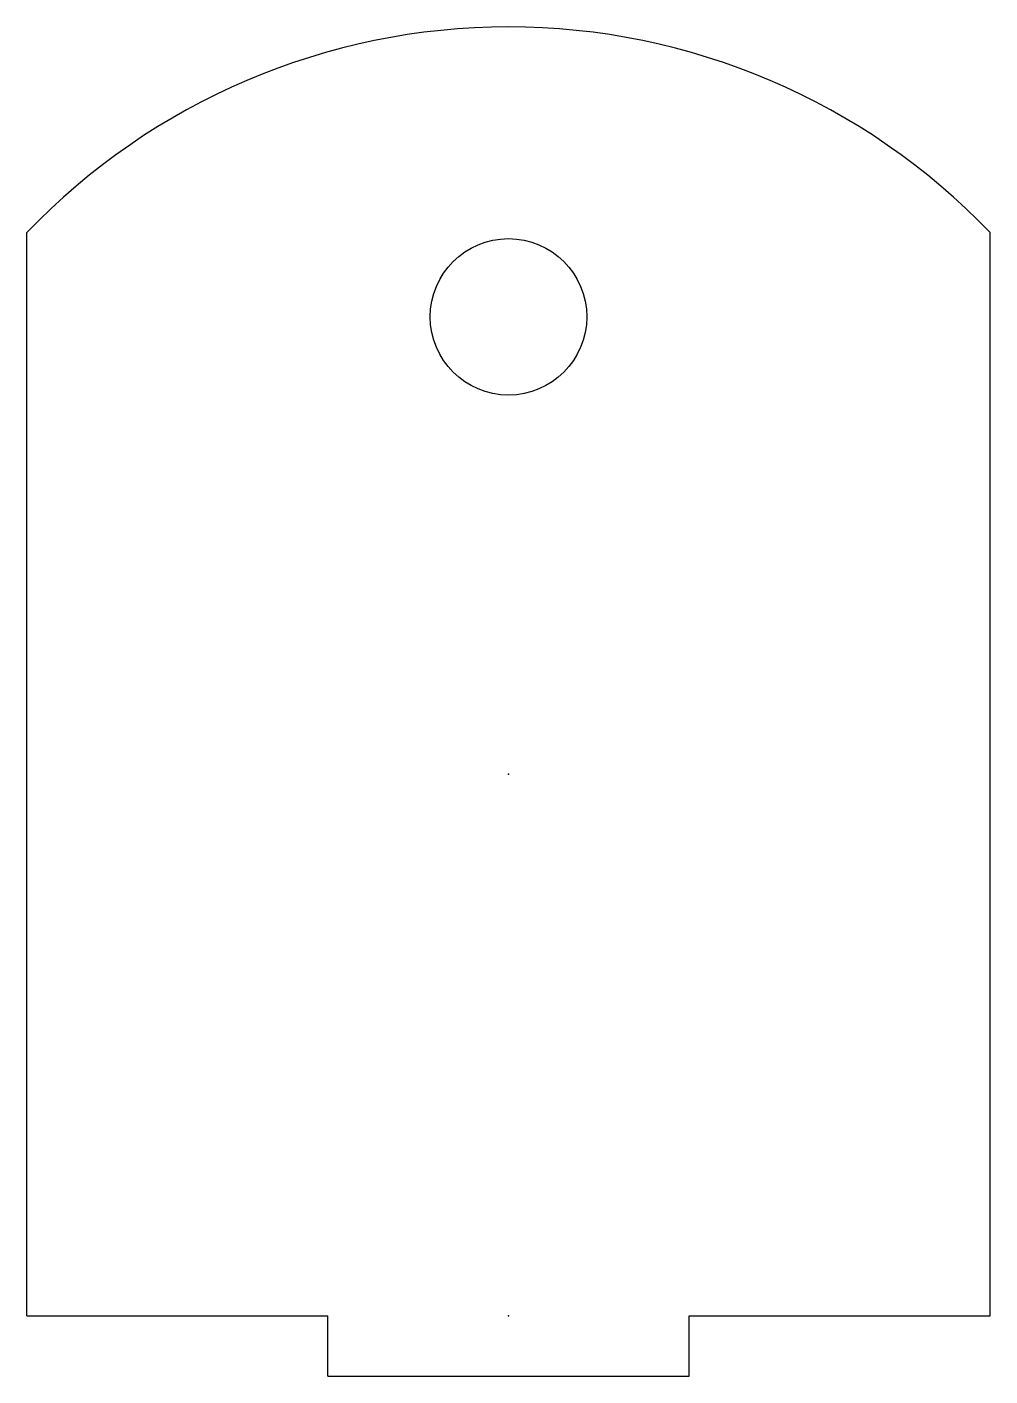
# Model space of a CAD drawing. Header units: millimetres. Extents: x -40 to 40, y -50 to 62.
import ezdxf

# ---------------------------------------------------------------- set-up
doc = ezdxf.new("R2010")
doc.units = ezdxf.units.MM
doc.header["$PDSIZE"] = -1

msp = doc.modelspace()

# ---------------------------------------------------------------- linework, layer by layer
at = {"color": 7, "linetype": 'Continuous'}
for p, q in [((-40, -45), (-40, 45)), ((40, -45), (40, 45)), ((-40, -45), (-15, -45)), ((-15, -50), (-15, -45)), ((15, -45), (40, -45)), ((15, -50), (15, -45)), ((-15, -50), (15, -50))]:
    msp.add_line(p, q, dxfattribs=at)
msp.add_circle((0, 38), 6.5, dxfattribs=at)
msp.add_arc((0, 6.72), 55.37, 43.7433, 136.2567, dxfattribs=at)
for p in [(0, 0), (0, -45)]:
    msp.add_point(p, dxfattribs=at)

doc.saveas('drawing.dxf')
